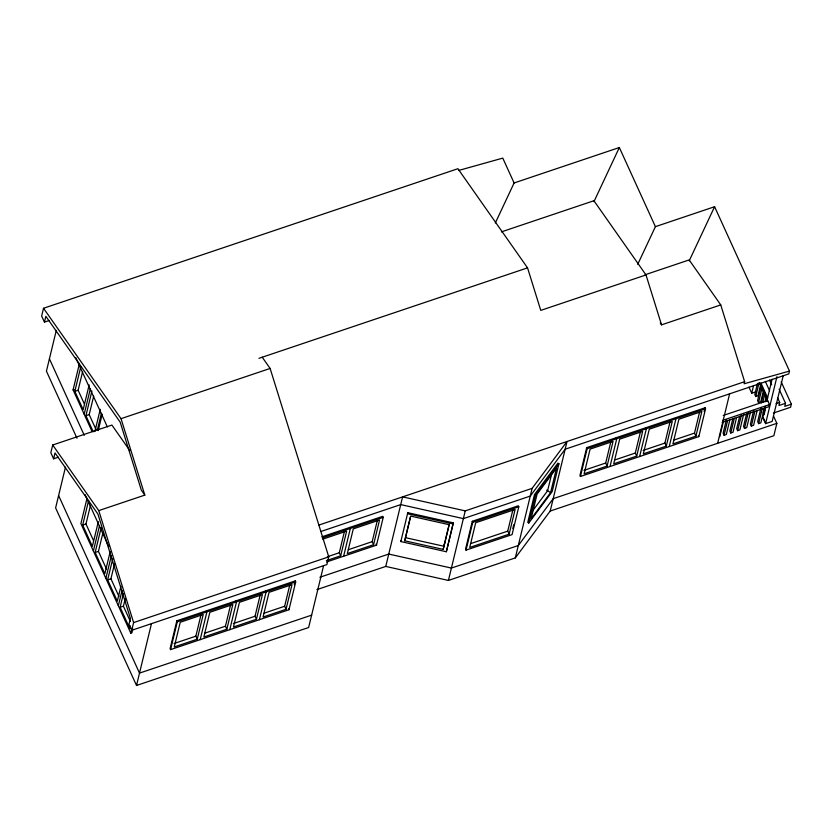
<?xml version="1.0" encoding="UTF-8"?>
<svg xmlns="http://www.w3.org/2000/svg" width="833" height="833" viewBox="0 0 833 833"><rect width="100%" height="100%" fill="white"/><g stroke="black" fill="none" stroke-linecap="round" stroke-linejoin="round"><path stroke-width="1.25" d="M400.829 541.565L407.785 512.701L453.319 522.874L446.353 551.748L400.829 541.565L401.058 540.523M407.785 512.701L407.556 513.753L453.09 523.926M404.734 540.794L410.711 516.096L449.174 524.696L443.198 549.395L404.734 540.794L410.502 516.658M443.198 549.395L449.268 524.019M444.114 545.23L444.572 543.137M446.353 551.748L453.319 522.874M637.734 264.311L655.404 226.659L714.599 206.719L789.486 371.081L744.129 383.774L744.629 381.681L720.743 304.909L661.548 324.849L646.012 274.942L540.773 310.386L527.539 267.862L457.921 168.703L43.524 308.272L41.65 316.009L44.441 322.121L49.22 320.507M44.441 322.121L45.846 316.29L120.181 422.154L141.339 490.158L144.817 495.104L98.763 510.608L52.708 445.009L111.903 425.069L129.844 450.611M56.3 330.378L46.429 371.174L76.99 438.262M52.708 445.009L50.834 452.736L53.604 458.806L58.383 457.192M53.604 458.806L55.02 452.954L97.93 514.076L130.396 618.388L128.98 624.24L131.739 630.3L326.89 564.576L328.754 556.85L270.121 368.446L262.228 357.211M92.109 431.619L73.085 389.875L79.51 363.323M89.162 384.919L83.175 409.68L74.835 391.364L80.822 366.603M84.383 403.995L78.125 390.25L82.613 371.685M65.484 467.105L55.613 507.911L136.518 685.476L308.637 627.509L323.6 565.69M84.185 414.23L90.297 388.938M93.234 431.733L85.924 415.709L91.911 390.948M95.993 429.484L89.214 414.605L93.702 396.029M94.868 431.556L100.262 409.274M97.419 429.724L101.397 413.283M98.211 430.619L102.188 414.178M87.017 498.301L80.895 523.593L130.823 633.163L131.916 632.788L132.832 628.998M98.336 521.656L92.359 546.354L82.675 525.102L88.652 500.394M93.494 540.523L85.966 523.988L90.443 505.464M93.379 550.977L99.502 525.685M110.216 551.519L104.843 573.75L95.16 552.487L101.137 527.789M106.509 569.095L98.44 551.384L102.928 532.86M105.864 578.373L111.372 555.611M120.91 586.317L117.318 601.145L107.634 579.883L112.715 558.891M118.994 596.49L110.924 578.779L114.506 563.951M118.338 605.768L122.014 590.597M130.396 626.062L129.802 628.53L120.119 607.278L123.409 593.69M130.396 621.522L123.409 606.174L125.2 598.76M130.823 633.163L132.051 628.103M131.739 630.3L133.613 622.574L98.763 510.608M136.518 685.476L151.471 623.657M176.835 620.793L170.109 648.615L170.567 649.625L288.968 609.746L295.705 581.934L295.236 580.913L176.835 620.793L177.304 621.803L170.567 649.625M197.234 639.213L203.21 614.515L180.24 622.251L174.264 646.949L197.234 639.213L195.849 636.173L200.93 615.17M200.17 639.661L206.907 611.839L206.438 610.818M226.836 629.248L232.813 604.539L209.843 612.276L203.866 636.985L226.836 629.248L225.441 626.208L230.824 603.967M229.773 629.686L236.499 601.863L236.041 600.853M256.429 619.273L262.405 594.575L239.446 602.311L233.469 627.01L256.429 619.273L255.044 616.233L260.125 595.241M259.375 619.721L266.102 591.899L265.644 590.889M286.031 609.308L292.008 584.61L269.038 592.336L263.061 617.045L286.031 609.308L284.647 606.268L290.019 584.037M294.32 584.714L295.236 580.913M326.359 560.619L340.687 555.798L339.291 552.748L344.675 530.517M340.687 555.798L346.663 531.09L322.788 539.128M343.623 556.236L350.349 528.414L349.891 527.404M373.569 544.72L379.546 520.011L353.296 528.861L347.319 553.56L373.569 544.72L372.184 541.669L377.266 520.677M326.567 561.983L376.516 545.157L383.242 517.335L382.774 516.325L321.871 536.837M385.762 566.43L402.589 496.874L465.241 510.879L532.12 488.357L567.034 441.49L550.207 511.046L515.294 557.912L448.414 580.434L385.762 566.43L316.904 589.618M448.414 580.434L465.241 510.879M472.29 521.281L465.564 549.103L466.022 550.124L512.066 534.609L518.803 506.787L518.334 505.777L472.29 521.281L472.759 522.301L466.022 550.124M509.13 534.172L515.106 509.463L475.695 522.739L469.718 547.448L509.13 534.172L507.745 531.121L513.118 508.89M512.826 528.538L513.742 524.748M515.294 557.912L532.12 488.357M534.494 494.552L527.768 522.374L528.768 523.009L552.185 491.574L558.922 463.752L557.923 463.117L534.494 494.552L535.494 495.187L528.768 523.009M552.092 472.217L547.604 490.752L532.62 510.868M550.592 492.657L556.569 467.948L537.087 494.104L531.11 518.813L550.592 492.657L546.635 490.127M586.692 447.644L579.955 475.466L580.424 476.486L698.825 436.607L705.551 408.784L705.093 407.774L586.692 447.644L587.15 448.664L580.424 476.486M607.08 466.074L613.057 441.365L590.097 449.102L584.12 473.81L607.08 466.074L605.695 463.023L610.776 442.031M610.027 466.511L616.753 438.689L616.295 437.679M636.683 456.099L642.66 431.4L619.69 439.137L613.713 463.835L636.683 456.099L635.298 453.058L640.379 432.056M639.619 456.546L646.356 428.724L645.887 427.704M666.285 446.134L672.262 421.425L649.292 429.162L643.315 453.87L666.285 446.134L664.901 443.094L669.971 422.092M669.222 446.571L675.948 418.749L675.49 417.739M695.888 436.159L701.865 411.46L678.895 419.197L672.918 443.895L695.888 436.159L694.493 433.118L699.574 412.127M704.177 411.564L705.093 407.774M717.64 443.291L729.614 393.832M719.733 436.711L723.304 421.956M726.407 419.697L723.138 433.222L724.064 435.253L726.314 434.493L729.885 419.749M724.064 435.253L727.636 420.498M732.832 418.666L729.854 430.953L730.78 432.993L733.03 432.233L736.601 417.479M730.78 432.993L734.352 418.239M739.683 416.354L736.705 428.651L737.632 430.682L739.881 429.922L743.744 413.949M737.632 430.682L741.495 414.699M746.535 414.053L743.557 426.34L744.483 428.381L746.732 427.621L750.595 411.637M756.104 391.718L751.72 393.197L753.511 385.773M744.483 428.381L748.346 412.397M757.489 383.43L754.813 394.488L755.739 396.529L757.988 395.769L760.956 383.482M755.739 396.529L759.009 383.003M753.678 410.513L750.408 424.039L751.335 426.069L753.584 425.309L757.155 410.565M751.335 426.069L754.906 411.315M761.154 385.825L757.582 400.579L758.509 402.61L760.758 401.86L763.434 390.792M758.509 402.61L762.08 387.866M761.247 402.974L764.225 390.687M760.945 408.066L757.676 421.592L758.603 423.622L760.841 422.862L764.413 408.118M762.768 402.558L765.152 392.718M758.603 423.622L762.164 408.868M765.017 401.798L766.204 396.883M764.017 409.065L763.132 412.751L764.059 414.792L765.246 409.867M765.808 401.693L766.693 397.997M765.506 406.41L762.809 417.541L765.589 423.633L772.16 421.415L783.228 375.662M766.704 401.464L772.087 379.213M723.242 415.469L767.641 400.517L769.494 404.578L768.994 406.639L722.128 422.425M765.589 423.633L776.95 376.651M777.553 397.716L779.688 402.412L778.938 405.504L785.519 403.287L779.105 389.198M773.659 416.375L776.845 423.351L773.857 435.721L550.207 511.046M789.486 371.081L788.809 373.892L565.159 449.216L530.246 496.083L463.377 518.615L400.715 504.6L320.799 531.527M785.519 403.287L784.769 406.379L791.35 404.161L781.187 381.858M791.35 404.161L790.6 407.254L773.43 413.043M495.333 222.973L514.107 182.968L619.346 147.524L655.404 226.659M593.95 201.648L619.346 147.524M689.203 260.844L714.599 206.719M535.494 495.187L558.922 463.752M501.404 231.886L593.908 200.732L646.012 274.942M73.085 389.875L74.179 389.511M74.835 391.364L78.125 390.25M85.924 415.709L89.214 414.605M258.948 358.325L527.539 267.862M43.524 308.272L121.024 418.666L270.121 368.446M645.013 274.796L689.162 259.927L720.743 304.909M82.675 525.102L85.966 523.988M95.16 552.487L98.44 551.384M107.634 579.883L110.924 578.779M318.977 525.04L744.629 381.681M322.34 537.847L383.242 517.335M587.15 448.664L705.551 408.784M120.119 607.278L123.409 606.174M722.628 420.363L769.494 404.578M776.075 403.63L779.688 402.412M327.359 556.767L339.291 552.748M348.319 549.718L372.184 541.669M583.943 470.353L605.695 463.023M614.744 459.983L635.298 453.058M643.138 450.414L664.901 443.094M673.949 440.043L694.493 433.118M133.613 622.574L328.754 556.85M177.304 621.803L295.705 581.934M472.759 522.301L518.803 506.787M319.893 577.248L388.751 554.06L451.403 568.064L518.282 545.542L553.195 498.675L776.845 423.351M174.087 643.503L195.849 636.173M204.897 633.122L225.441 626.208M233.292 623.563L255.044 616.233M264.092 613.182L284.647 606.268M470.791 543.574L507.745 531.121M311.636 615.139L139.507 673.116L58.602 495.541M458.639 170.463L502.778 158.114L514.107 182.968M405.421 537.66L443.885 546.25M660.267 323.027L661.548 324.849M769.525 380.108L771.67 384.804M765.319 381.399L769.598 390.792M760.862 382.909L767.724 397.976M759.3 382.649L767.755 401.204M763.403 418.041L765.246 422.102M748.95 387.106L751.72 393.197M698.356 435.586L698.825 436.607M376.047 544.147L376.516 545.157M288.51 608.736L288.968 609.746M75.793 357.628L107.363 426.923M49.418 358.815L84.268 435.315M85.06 494.552L108.748 546.542M121.024 418.666L144.817 495.104"/></g></svg>
